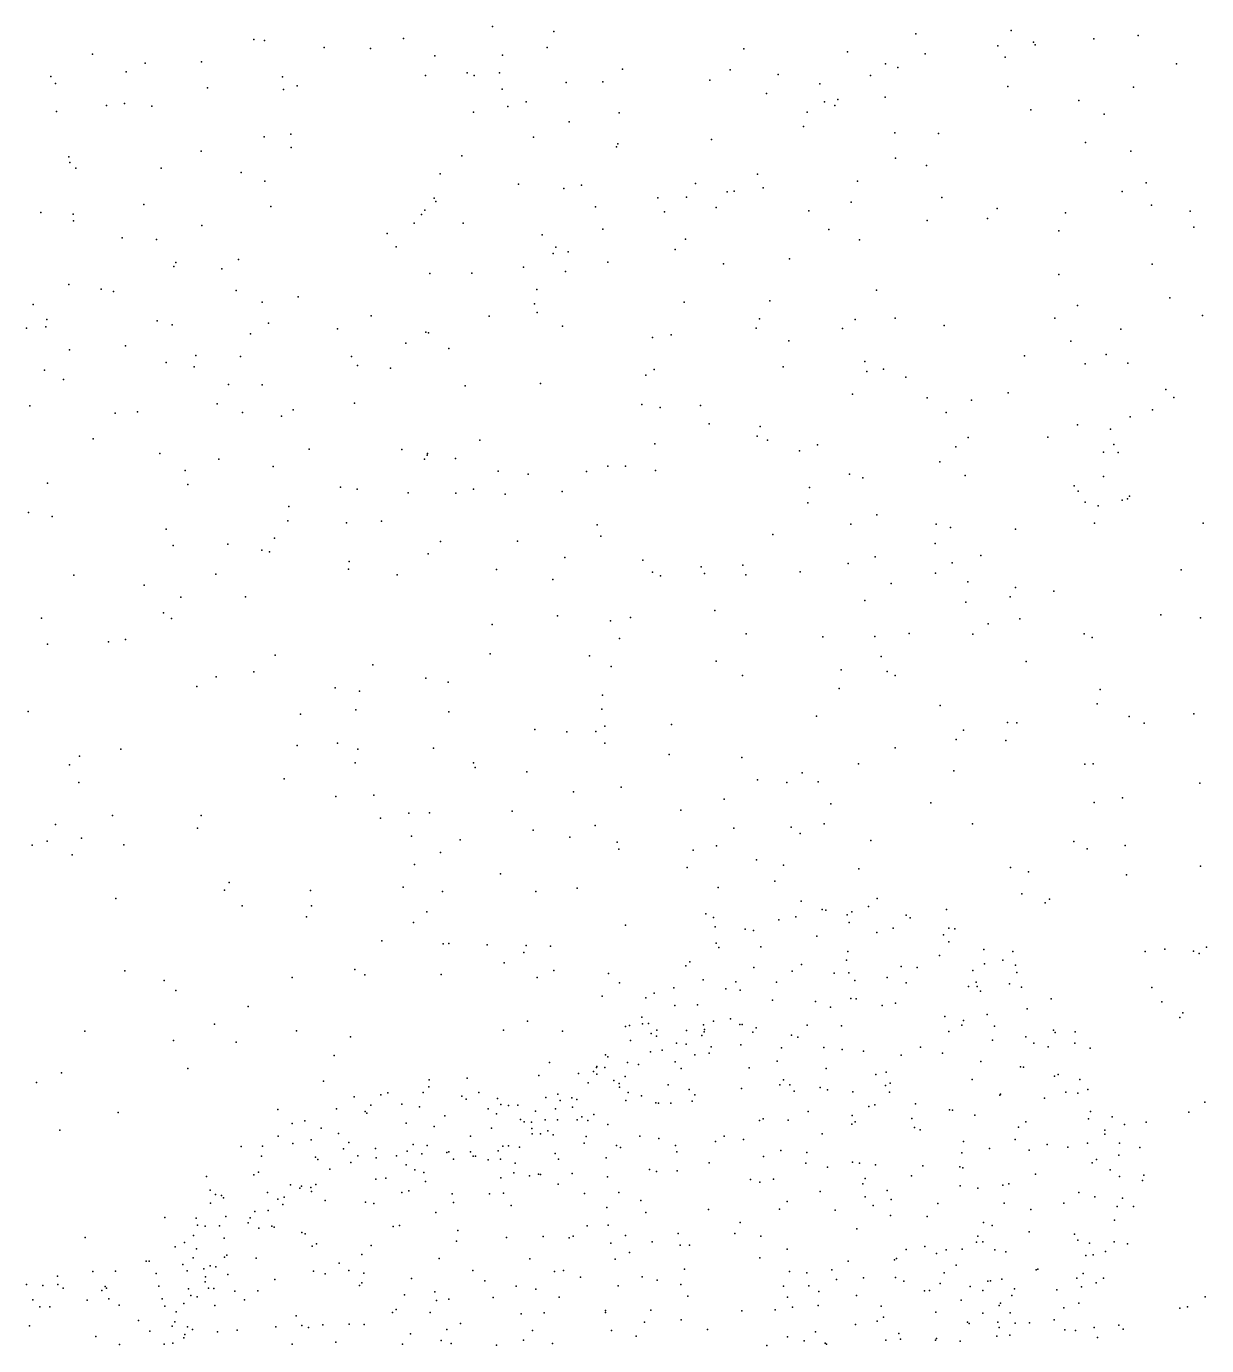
# Model space of a CAD drawing. Header units: metres. Extents: x -23.9 to 23.9, y -28.5 to 28.5.
# Drawn here: x -2.995 to -0.01, y 6.735 to 10.07 of the extents above; entities that cross this region are included whole.
import ezdxf

# ---------------------------------------------------------------- set-up
doc = ezdxf.new("R2010")
doc.units = ezdxf.units.M

msp = doc.modelspace()

# ---------------------------------------------------------------- linework, layer by layer
for p in [(-2.0418, 10.0392, 19.1985), (-1.8161, 10.0701, 6.9907), (-1.6613, 10.0571, 9.0114), (-0.7454, 10.0515, -21.1664), (-0.5048, 10.0595, 14.8595), (-0.2954, 10.039, 14.3623), (-0.1833, 10.0467, 10.8862), (-2.4199, 10.0367, 15.9537), (-2.3932, 10.0345, 22.2716), (-2.242, 10.0168, 23.5906), (-2.1249, 10.0141, -22.2999), (-1.6779, 10.0164, -11.0386), (-1.1805, 10.0133, 10.6449), (-0.9184, 10.0056, 10.2431), (-0.5382, 10.021, 19.5732), (-0.4483, 10.0303, 11.1516), (-0.444, 10.0237, -19.8715), (-2.8282, 9.9996, -22.2449), (-2.6951, 9.9774, 23.2937), (-2.5523, 9.9802, -12.2904), (-1.9621, 9.9957, 11.7374), (-1.7914, 9.9977, -19.8471), (-0.8227, 9.9751, -20.684), (-0.7219, 10.0004, -23.853), (-0.52, 9.992, 13.9528), (-0.0863, 9.9755, 6.3688), (-2.9334, 9.9433, -24.9011), (-2.7428, 9.9548, 11.4694), (-2.3479, 9.9428, 11.0279), (-1.9857, 9.9456, 8.3105), (-1.8804, 9.9524, 20.2398), (-1.8626, 9.9463, -12.1672), (-1.7985, 9.953, 25.0247), (-1.4874, 9.9617, 8.4586), (-1.2154, 9.9603, 19.8494), (-1.0939, 9.9482, 14.9774), (-0.8602, 9.9458, -16.0023), (-0.7912, 9.966, 20.3091), (-2.9219, 9.926, -17.3534), (-2.5374, 9.9145, -24.0853), (-2.3454, 9.9104, -14.4999), (-2.3105, 9.9196, 8.6562), (-1.7916, 9.9114, -21.3529), (-1.6303, 9.9282, 14.8122), (-1.5374, 9.9302, -20.7189), (-1.2666, 9.9339, -11.2853), (-0.9881, 9.9247, 5.8812), (-0.5132, 9.9179, 24.7756), (-0.1948, 9.9166, -14.9223), (-2.7474, 9.8755, 19.8476), (-1.7311, 9.8792, -24.0494), (-1.123, 9.9002, 19.5058), (-0.9768, 9.8796, 24.616), (-0.9428, 9.8854, 13.8767), (-0.823, 9.8914, 8.8151), (-0.333, 9.8828, 11.9597), (-2.9194, 9.8551, 9.8648), (-2.7928, 9.8705, 22.9865), (-2.6778, 9.8683, 11.8548), (-1.8646, 9.8532, 23.5158), (-1.778, 9.8673, 11.3067), (-1.496, 9.8518, 19.5994), (-1.0209, 9.8534, -21.4999), (-0.9506, 9.8699, 25.2049), (-0.455, 9.8591, 25.1214), (-0.2696, 9.8483, 20.1155), (-1.6225, 9.8291, 22.5049), (-1.03, 9.817, 8.4231), (-2.3944, 9.791, 20.3177), (-2.3269, 9.7975, 24.7354), (-1.7125, 9.7899, 9.3326), (-1.4996, 9.7735, 25.1269), (-1.2627, 9.7845, 14.2079), (-0.7991, 9.8014, -19.5761), (-0.6881, 9.7997, 24.4351), (-0.3163, 9.7763, -16.2848), (-2.8877, 9.7403, -19.4291), (-2.5535, 9.7543, 19.1939), (-2.3255, 9.7643, 12.1009), (-1.8941, 9.7428, 7.5126), (-1.5027, 9.766, 22.867), (-0.2021, 9.7548, 19.1327), (-2.8859, 9.7258, 9.2211), (-2.8702, 9.7119, -17.9954), (-2.6543, 9.7113, 22.6091), (-0.7973, 9.7367, -19.065), (-0.7185, 9.7187, 14.5962), (-2.4525, 9.7006, 23.4121), (-2.3926, 9.6787, 16.2514), (-1.9486, 9.697, 6.4196), (-1.3032, 9.6729, 20.2148), (-1.1463, 9.6969, 6.1099), (-0.8933, 9.6789, 15.1512), (-0.1629, 9.6742, 19.4602), (-1.7511, 9.6712, -11.5837), (-1.6359, 9.6601, 23.1892), (-1.5917, 9.6683, 19.2972), (-1.2229, 9.6519, -21.0051), (-1.2054, 9.6532, -25.1819), (-1.132, 9.6622, 8.717), (-0.2241, 9.6526, 11.0782), (-2.6984, 9.6201, 20.1004), (-2.3768, 9.6151, 10.2321), (-1.9878, 9.6053, 9.5389), (-1.9641, 9.6358, 14.8206), (-1.9599, 9.6273, 10.9148), (-1.5555, 9.6136, 25.4764), (-1.3983, 9.6363, 12.2828), (-1.3257, 9.638, -19.7915), (-1.2509, 9.6123, 9.0893), (-0.9093, 9.6259, 19.2167), (-0.6795, 9.6375, -15.0897), (-0.5401, 9.6101, 5.6744), (-0.1496, 9.618, 24.8664), (-2.959, 9.6, -21.3535), (-2.8769, 9.5954, 19.0058), (-2.8763, 9.5787, 24.8506), (-2.0148, 9.5728, 7.018), (-1.9958, 9.5944, 25.6628), (-1.8905, 9.5723, -21.9648), (-1.3811, 9.6015, 22.2277), (-1.0159, 9.6035, 12.6199), (-0.7168, 9.5795, 9.0729), (-0.5643, 9.5842, 20.5122), (-0.3672, 9.5984, 11.5537), (-0.0515, 9.6027, 9.172), (-2.5514, 9.5666, 16.5634), (-2.0826, 9.5462, 20.3991), (-1.6911, 9.5435, 11.8284), (-1.537, 9.5578, 14.2288), (-0.9654, 9.557, -20.1826), (-0.3836, 9.553, 25.3972), (-0.0427, 9.5623, -11.0346), (-2.7528, 9.5357, 10.9976), (-2.6664, 9.5315, -17.5579), (-2.0602, 9.5128, 12.1387), (-1.6565, 9.5116, 24.4774), (-1.3541, 9.5058, -21.5349), (-1.328, 9.5325, -24.2657), (-0.888, 9.5303, -15.6275), (-2.6171, 9.4731, -25.0644), (-2.4587, 9.4808, 24.5834), (-1.6626, 9.4959, 12.52), (-1.6249, 9.5002, 6.1419), (-1.5245, 9.4744, 22.6189), (-1.0649, 9.4824, 24.3003), (-2.6229, 9.4633, 15.6222), (-2.5007, 9.4573, 25.4567), (-1.9752, 9.4451, -24.3033), (-1.8688, 9.4462, -25.2249), (-1.738, 9.4615, 7.6637), (-1.6316, 9.4505, 11.268), (-1.2325, 9.4702, 25.3711), (-0.3837, 9.4427, -23.8145), (-0.1478, 9.4687, 5.6462), (-2.8884, 9.4174, 16.6902), (-2.8059, 9.4057, 19.717), (-1.7044, 9.4051, 20.2213), (-2.775, 9.3998, 9.013), (-2.4652, 9.4026, -11.0592), (-2.3987, 9.3728, 8.3807), (-2.3079, 9.3867, 22.9964), (-1.3316, 9.3733, 19.4912), (-1.1151, 9.3763, 20.4512), (-0.845, 9.403, -21.2356), (-0.1034, 9.3835, 7.3495), (-2.9787, 9.3667, 25.3294), (-2.1234, 9.338, 15.866), (-1.7098, 9.3686, 12.1198), (-1.7035, 9.3468, 19.2323), (-0.337, 9.3641, 6.9854), (-0.0202, 9.3388, 24.3946), (-2.9955, 9.3069, 10.3864), (-2.9461, 9.3104, 5.1585), (-2.9435, 9.3293, -11.2286), (-2.6646, 9.3256, 24.9452), (-2.6266, 9.3156, 10.7514), (-2.3829, 9.3201, -15.3447), (-2.2084, 9.3051, 21.8522), (-1.8248, 9.3375, 7.231), (-1.6391, 9.312, 12.8408), (-1.1493, 9.3069, 21.8392), (-1.1414, 9.3311, 22.4048), (-0.9309, 9.3061, 25.5599), (-0.8991, 9.3293, 15.3445), (-0.7977, 9.3326, 14.4666), (-0.6741, 9.3139, 12.1478), (-0.3943, 9.3325, -15.9847), (-0.2275, 9.305, -20.1894), (-2.4286, 9.2927, 16.3985), (-1.9847, 9.2968, 6.6526), (-1.9787, 9.295, 15.174), (-1.4116, 9.2837, 9.2817), (-1.3645, 9.2902, -24.878), (-1.0669, 9.2748, 8.7387), (-0.3537, 9.2744, 20.396), (-2.8864, 9.2522, -14.6358), (-2.7445, 9.2624, 11.9788), (-2.5669, 9.2381, -23.8601), (-2.0359, 9.2696, 8.1179), (-1.9272, 9.2558, -21.3878), (-0.2639, 9.2406, 9.112), (-2.6419, 9.2207, -19.9539), (-2.5707, 9.2096, -15.7935), (-2.4542, 9.2359, 10.3624), (-2.173, 9.2356, -11.439), (-2.1577, 9.2126, 22.5821), (-2.0746, 9.2061, 19.1486), (-1.0816, 9.2095, 5.8848), (-0.8746, 9.2233, 12.9498), (-0.4712, 9.2375, 5.4827), (-0.3173, 9.2173, -19.2688), (-0.2093, 9.2185, -15.4937), (-2.9493, 9.2008, 24.4925), (-2.9014, 9.1772, 19.4698), (-1.4289, 9.188, 25.4387), (-1.4076, 9.2027, 7.3492), (-0.8699, 9.1978, -24.4889), (-0.8272, 9.2033, 5.3198), (-0.7713, 9.1834, 9.0066), (-2.4841, 9.165, 20.1213), (-2.3992, 9.1638, -11.9687), (-1.8852, 9.1612, 12.4228), (-1.695, 9.167, 7.9586), (-0.9059, 9.1402, -16.8419), (-0.5121, 9.1435, -17.3011), (-0.1135, 9.1518, 18.5746), (-2.9866, 9.1108, 15.4221), (-2.5126, 9.1155, 19.3908), (-2.1652, 9.118, 10.1843), (-1.4384, 9.1141, 22.7832), (-1.3922, 9.1069, 21.5311), (-1.2904, 9.1113, 20.1681), (-0.7172, 9.1309, 15.0158), (-0.6048, 9.1254, 24.2325), (-0.0928, 9.1321, 9.9594), (-2.7709, 9.0926, 4.9074), (-2.7144, 9.0961, -17.359), (-2.4492, 9.094, 24.5726), (-2.3498, 9.085, 22.2281), (-2.321, 9.1011, 25.6089), (-0.6693, 9.0942, 19.2778), (-0.2035, 9.0831, 7.4945), (-0.1466, 9.1006, 5.5471), (-1.2688, 9.0653, 5.0246), (-1.1396, 9.0583, 15.4487), (-0.3368, 9.0627, -24.4549), (-0.2532, 9.052, -12.9589), (-2.8268, 9.0274, 11.5712), (-1.8488, 9.0238, 19.4409), (-1.406, 9.015, 14.2093), (-1.1471, 9.0339, 24.3815), (-1.1211, 9.0241, 25.4123), (-0.9948, 9.0121, 6.7824), (-0.6441, 9.0075, 20.3896), (-0.6132, 9.0311, 4.8925), (-0.4114, 9.0316, -16.8148), (-0.245, 9.0135, 20.0344), (-2.6576, 8.9907, 9.0462), (-2.5084, 8.9759, 16.5783), (-2.2806, 9.0012, 15.3111), (-2.0457, 9.0003, 20.0559), (-1.9885, 8.976, 14.8103), (-1.9815, 8.9859, 11.0627), (-1.9806, 8.9905, 9.5063), (-1.9103, 8.9776, 24.4268), (-1.0397, 8.9968, 11.7386), (-0.2713, 8.9938, 18.8642), (-0.2337, 8.9929, 19.4248), (-2.5935, 8.9476, 11.8661), (-2.3711, 8.9579, 19.8458), (-1.8018, 8.9453, 11.4596), (-1.726, 8.9381, 15.3177), (-1.5788, 8.9449, 11.8225), (-1.5245, 8.9585, 7.0069), (-1.4802, 8.9583, 6.5258), (-1.4041, 8.9474, 5.4819), (-0.9132, 8.9383, -20.5675), (-0.6851, 8.9695, -20.9982), (-2.9417, 8.915, -18.9616), (-2.5868, 8.9118, -17.8308), (-2.2009, 8.9053, 9.1008), (-0.8798, 8.9288, 8.6363), (-0.6208, 8.9351, 12.7472), (-0.3454, 8.9085, 24.4967), (-0.2712, 8.9321, 8.9523), (-2.1586, 8.9004, -12.6728), (-2.0301, 8.891, 7.8585), (-1.9089, 8.8902, 15.9965), (-1.8642, 8.8999, 12.1885), (-1.7842, 8.8876, 22.8223), (-1.64, 8.8944, 9.1277), (-1.0147, 8.904, 19.5167), (-0.3347, 8.8948, 25.2577), (-0.2239, 8.8725, 9.7281), (-0.2099, 8.8757, 7.8671), (-0.2048, 8.8829, 24.9158), (-2.9902, 8.8408, 24.7551), (-2.3312, 8.8565, -17.1623), (-1.0185, 8.8657, -12.0966), (-0.3177, 8.8675, -12.3807), (-0.2841, 8.8584, 6.7755), (-2.9299, 8.8312, 9.2775), (-2.3345, 8.8205, 22.0118), (-2.1856, 8.8152, 11.7753), (-2.0976, 8.8197, 9.8197), (-1.5516, 8.8097, 24.7872), (-0.9097, 8.8113, 14.6128), (-0.8443, 8.835, 24.3749), (-0.6939, 8.8115, 19.5875), (-0.2934, 8.8141, 8.1937), (-0.0185, 8.8144, -19.1952), (-2.6419, 8.7993, -24.4807), (-2.3677, 8.7762, 10.299), (-1.5423, 8.7813, -11.7194), (-1.1074, 8.7855, 13.0596), (-0.6582, 8.8032, 6.7338), (-0.4936, 8.7993, 7.4338), (-2.6245, 8.7575, 4.8831), (-2.4859, 8.7609, -15.4521), (-2.4002, 8.7461, 24.9887), (-2.3807, 8.7418, -12.1896), (-1.948, 8.7676, 15.6648), (-1.7535, 8.7685, -21.6106), (-0.697, 8.7627, 19.9823), (-2.1794, 8.7174, 24.7106), (-1.9791, 8.7365, -20.8774), (-1.6336, 8.7272, 25.2416), (-1.4364, 8.7207, 4.8531), (-1.1831, 8.7078, 22.545), (-0.9165, 8.7123, 6.4681), (-0.8484, 8.7292, 4.5988), (-0.6541, 8.7137, 10.3794), (-0.5812, 8.7324, 12.4777), (-2.8755, 8.6826, 4.6368), (-2.5161, 8.6855, 5.3786), (-2.1807, 8.6983, 8.2577), (-2.0574, 8.6836, 21.6593), (-1.8066, 8.6969, -12.9365), (-1.6635, 8.6722, 12.8385), (-1.4116, 8.6901, -17.2958), (-1.3916, 8.6812, 14.5078), (-1.2888, 8.7035, 8.7672), (-1.28, 8.6869, -16.7012), (-1.1755, 8.6834, 21.7788), (-1.0384, 8.691, 7.5921), (-0.6962, 8.6877, 12.0645), (-0.0747, 8.6959, -13.5625), (-2.6974, 8.6579, -19.5902), (-0.8079, 8.6616, 15.2264), (-0.6138, 8.6659, 9.9861), (-0.4937, 8.6512, 24.857), (-0.3967, 8.6425, -16.5346), (-2.6046, 8.6272, 16.5674), (-2.4414, 8.6277, 9.5035), (-0.8743, 8.6188, 24.7484), (-0.6188, 8.6149, 7.9171), (-0.5072, 8.6278, -19.8473), (-2.957, 8.5737, 11.4092), (-2.6483, 8.5879, -12.8213), (-2.6283, 8.5729, 10.0747), (-1.6523, 8.5798, 12.0569), (-1.4673, 8.5755, -12.5032), (-1.2544, 8.5931, 11.8416), (-0.4823, 8.5724, -15.3344), (-0.1257, 8.5825, -15.6529), (-0.0254, 8.5751, 10.9628), (-1.8173, 8.5577, 8.7691), (-1.5181, 8.5672, 7.4536), (-0.5625, 8.5595, -17.7844), (-2.9419, 8.5081, 16.4041), (-2.788, 8.5143, 15.3279), (-2.7448, 8.5201, 11.7937), (-1.4948, 8.5231, 5.624), (-1.1747, 8.5346, -21.6505), (-0.9807, 8.5272, -12.8786), (-0.849, 8.5276, -21.0587), (-0.7626, 8.5352, 21.7891), (-0.6014, 8.5336, 14.7812), (-0.3197, 8.5345, 5.6187), (-0.2999, 8.5248, -20.2952), (-2.3664, 8.4804, 15.3604), (-1.8225, 8.4837, 22.6092), (-1.5709, 8.4789, 13.1919), (-0.8333, 8.477, 8.1585), (-2.4199, 8.4386, 5.1067), (-2.1192, 8.4558, 22.1121), (-1.516, 8.452, 15.3462), (-1.2503, 8.4657, -11.3075), (-0.9348, 8.4434, 14.4341), (-0.8178, 8.4394, 12.2682), (-0.4667, 8.4642, 10.7793), (-2.5157, 8.4255, -13.954), (-1.9848, 8.4225, 11.5076), (-1.9285, 8.4123, 16.5865), (-1.1841, 8.4288, 13.4771), (-0.7981, 8.4291, -11.4475), (-2.5644, 8.4015, -18.0975), (-2.2141, 8.3982, 12.0853), (-2.1531, 8.3899, 4.8889), (-1.5381, 8.3792, 21.6105), (-0.9395, 8.396, 21.364), (-0.2798, 8.3936, -14.9531), (-2.9911, 8.3378, 15.6467), (-2.1621, 8.3422, 8.3265), (-1.927, 8.3375, 11.8372), (-1.54, 8.344, 5.0307), (-0.684, 8.3537, 13.03), (-0.2867, 8.3574, 5.0174), (-2.3017, 8.3317, 10.6652), (-1.3635, 8.3054, 22.3411), (-0.9967, 8.3261, 8.5378), (-0.5137, 8.3103, 4.6374), (-0.4902, 8.3097, 15.2868), (-0.2059, 8.3257, -17.4766), (-0.1678, 8.3085, -19.5444), (-0.0425, 8.3323, 9.6156), (-1.7096, 8.2928, 22.2105), (-1.6286, 8.2864, -17.8993), (-1.555, 8.2875, 16.5132), (-1.5324, 8.3011, 13.4938), (-0.6248, 8.2909, 9.5361), (-2.7569, 8.2428, 12.1615), (-2.3105, 8.2521, 15.6561), (-2.2085, 8.2582, 4.5282), (-2.1573, 8.243, 5.357), (-1.9661, 8.2456, 8.5966), (-1.5321, 8.2579, 5.409), (-0.7982, 8.2463, -13.3305), (-0.644, 8.2671, 4.2839), (-0.5177, 8.2649, 21.6245), (-2.8607, 8.2248, -14.2142), (-2.1638, 8.2082, -17.0893), (-1.8649, 8.208, 7.6365), (-1.3695, 8.2296, -16.9681), (-1.1858, 8.2215, 12.3864), (-0.8905, 8.2058, 13.5499), (-0.3185, 8.205, 5.4072), (-0.2973, 8.2055, 4.3195), (-2.8864, 8.203, 4.6578), (-1.86, 8.1969, -20.9948), (-1.73, 8.1858, 15.1497), (-1.0333, 8.1831, 22.4797), (-0.6497, 8.1882, 22.3222), (-2.8627, 8.1584, 10.2759), (-2.3436, 8.1676, -11.9072), (-1.4914, 8.1471, -22.0252), (-1.1464, 8.1658, 15.6703), (-1.0721, 8.1589, 7.7745), (-0.9925, 8.1602, 9.5075), (-0.0275, 8.1567, 10.856), (-2.213, 8.123, 16.8997), (-2.1165, 8.1266, -18.8377), (-1.6114, 8.1353, -11.3956), (-1.2302, 8.1162, 21.205), (-0.9603, 8.1043, 14.3145), (-0.7075, 8.1076, 9.1977), (-0.2946, 8.108, 9.3061), (-0.2226, 8.1197, 4.7415), (-2.7779, 8.0751, -12.3414), (-2.5532, 8.075, 16.1303), (-2.028, 8.0808, 7.9833), (-1.9757, 8.0816, -13.8219), (-1.7664, 8.0861, 11.6738), (-1.3403, 8.0887, -18.406), (-2.9217, 8.0528, 5.4353), (-2.5628, 8.0431, 5.5665), (-2.0995, 8.0687, 11.0611), (-1.7133, 8.0383, -19.2115), (-1.5564, 8.0498, 12.4298), (-1.206, 8.0434, 13.6959), (-1.0611, 8.0457, -17.5224), (-0.9771, 8.0543, -15.3837), (-0.6021, 8.0542, 13.3004), (-2.9426, 8.0106, -15.3918), (-2.8561, 8.0182, -10.9728), (-2.0211, 8.0231, 12.182), (-1.8986, 8.0134, 12.9781), (-1.6211, 8.0205, -17.4909), (-1.5015, 8.0079, 16.7965), (-1.0382, 8.0299, 5.7181), (-0.8599, 8.0123, 12.4379), (-0.346, 8.0099, -11.4446), (-2.9805, 8.0006, -17.9537), (-2.8798, 7.9758, -16.8861), (-2.7489, 8.0014, 10.6953), (-1.9478, 7.9816, 4.5132), (-1.4967, 7.9897, 8.5779), (-1.3086, 7.9877, -20.7072), (-1.2496, 7.9989, 4.9577), (-0.3124, 7.991, 15.2481), (-0.2165, 7.9993, -16.4563), (-2.0134, 7.9511, 15.7021), (-1.3244, 7.944, 16.4904), (-1.1486, 7.9633, 4.2552), (-1.0806, 7.9496, -11.329), (-0.8897, 7.9404, 3.9536), (-0.5065, 7.9436, -16.861), (-0.0259, 7.9472, 9.5095), (-2.4822, 7.9057, 10.956), (-1.796, 7.9277, 17.0109), (-1.1026, 7.9094, 10.0447), (-0.4606, 7.9332, -13.3742), (-0.213, 7.9256, 10.5378), (-2.4942, 7.8865, 4.272), (-2.2766, 7.8855, -19.411), (-2.0421, 7.8941, -13.2511), (-1.9427, 7.883, -15.0081), (-1.7065, 7.8832, 21.5952), (-1.6022, 7.8914, 9.4108), (-1.2453, 7.8931, 8.1734), (-0.4774, 7.8771, 10.29), (-2.7696, 7.8653, 12.2465), (-2.4493, 7.8469, -15.2345), (-2.2745, 7.8469, 5.6136), (-1.036, 7.8587, 5.3924), (-0.9827, 7.838, 27.5864), (-0.8651, 7.8448, 27.6332), (-0.8434, 7.8654, 22.4934), (-0.6684, 7.8373, 21.292), (-0.4188, 7.8544, 5.1063), (-0.4073, 7.8636, -14.7727), (-2.2873, 7.8193, -18.2722), (-2.0166, 7.805, -21.5962), (-1.9827, 7.8316, 9.3858), (-1.277, 7.8264, 9.2646), (-1.2575, 7.8174, 4.5903), (-1.0919, 7.8116, 27.5175), (-1.0494, 7.8193, 27.7705), (-0.9731, 7.8358, 27.7025), (-0.9194, 7.8245, 27.8059), (-0.9144, 7.8044, 9.077), (-0.9073, 7.8315, 27.4733), (-0.7697, 7.8233, 27.5309), (-0.7599, 7.8166, 27.7744), (-1.4798, 7.798, 15.4741), (-1.2532, 7.7937, 8.8156), (-1.1776, 7.7876, 27.6876), (-1.1559, 7.7849, 27.7744), (-0.8447, 7.7791, 27.3453), (-0.8031, 7.7908, 27.8671), (-0.6759, 7.7732, 27.8171), (-0.6621, 7.79, -12.9267), (-0.647, 7.7889, 27.6708), (-2.0967, 7.758, 8.7449), (-1.9415, 7.751, 5.4308), (-1.9268, 7.7513, -12.0942), (-1.8301, 7.7486, 11.3528), (-1.7313, 7.7465, 21.907), (-1.6698, 7.7446, 15.0723), (-1.2506, 7.7529, 27.5747), (-1.2443, 7.7412, 27.7864), (-1.1378, 7.7433, 27.9068), (-0.9958, 7.7699, 27.3245), (-0.6618, 7.7561, 27.4108), (-0.0101, 7.7427, -19.8922), (-1.7374, 7.7292, 7.6975), (-1.3172, 7.7055, 27.6911), (-0.9213, 7.7099, 28.0381), (-0.9173, 7.7317, 27.2514), (-0.6859, 7.7211, 27.948), (-0.5736, 7.7366, 27.4764), (-0.5259, 7.7096, 27.7405), (-0.5001, 7.731, 13.0714), (-0.1656, 7.7313, 25.2236), (-0.1159, 7.7371, 4.0228), (-0.043, 7.7324, -12.8516), (-0.029, 7.7264, 4.8416), (-2.7468, 7.6822, 11.0766), (-2.1647, 7.6856, 12.2342), (-2.1394, 7.6726, 8.419), (-1.9463, 7.6734, -22.2507), (-1.7871, 7.7025, 11.7227), (-1.6609, 7.683, 13.4903), (-1.5227, 7.6757, 7.978), (-1.3273, 7.6953, 22.4413), (-1.1554, 7.6907, 27.9829), (-1.0587, 7.6818, 28.0497), (-1.0347, 7.6987, 27.2286), (-0.952, 7.6763, 27.1792), (-0.9148, 7.6771, 5.1075), (-0.7824, 7.6937, 28.0357), (-0.742, 7.691, 27.2354), (-0.6015, 7.6834, 15.6592), (-0.572, 7.7006, 27.8679), (-0.4936, 7.6968, 27.5848), (-0.49, 7.6785, 27.4776), (-2.6468, 7.6577, 16.2223), (-2.3236, 7.6655, 7.6814), (-1.7032, 7.666, 9.6443), (-1.4952, 7.6524, -22.1164), (-1.3582, 7.6392, 27.8376), (-1.2832, 7.6599, 27.3446), (-1.2009, 7.6547, 27.2537), (-1.0981, 7.6539, 27.1907), (-0.9003, 7.6584, 28.1035), (-0.8185, 7.6653, 27.1754), (-0.7704, 7.652, 14.5276), (-0.6125, 7.643, 28.0134), (-0.5928, 7.6539, 13.429), (-0.5908, 7.6432, 8.9762), (-0.5089, 7.6499, 27.3787), (-0.4783, 7.6412, 3.8128), (-0.1486, 7.6405, 9.1517), (-2.6171, 7.6327, -19.1487), (-1.5389, 7.6189, -11.8405), (-1.4283, 7.6145, 27.6621), (-1.4079, 7.6257, 27.5342), (-1.2263, 7.637, 4.1777), (-1.19, 7.6337, 28.0401), (-1.108, 7.6088, 28.113), (-0.9997, 7.6048, -20.8966), (-0.9098, 7.6122, 12.4732), (-0.8967, 7.612, 27.1098), (-0.5825, 7.6309, 27.2579), (-0.4031, 7.6121, 27.5489), (-0.1234, 7.6039, 13.2194), (-2.4347, 7.5923, 16.8572), (-1.3552, 7.5946, 27.3256), (-1.2982, 7.597, 27.9885), (-0.9616, 7.5908, 28.1691), (-0.8304, 7.5952, 28.1515), (-0.7968, 7.6004, 27.1162), (-0.565, 7.5724, 28.0495), (-0.4643, 7.5862, 27.3242), (-0.07, 7.5762, 24.9196), (-2.5193, 7.5478, -16.6211), (-1.7275, 7.5549, 15.7592), (-1.4801, 7.542, 27.5991), (-1.4696, 7.544, 27.7226), (-1.4385, 7.5654, 14.7086), (-1.4374, 7.5483, 27.4272), (-1.4222, 7.5491, 27.8659), (-1.2829, 7.5464, 28.1397), (-1.2571, 7.5553, 27.1878), (-1.2145, 7.5609, 21.2728), (-1.1907, 7.5465, 27.1371), (-1.1849, 7.5467, 28.1781), (-1.1494, 7.5385, 28.3914), (-1.0204, 7.5454, -21.8515), (-0.9334, 7.5431, 27.0621), (-0.6719, 7.5672, 28.1227), (-0.6295, 7.5455, -15.9327), (-0.625, 7.5572, 27.1495), (-0.5463, 7.5426, 27.1986), (-0.0782, 7.5645, -14.9074), (-2.8478, 7.5298, 5.4445), (-2.6236, 7.5067, -12.0256), (-2.3126, 7.5311, -17.7971), (-2.1758, 7.5157, 11.1516), (-1.7887, 7.5323, 4.9113), (-1.6393, 7.5303, -19.9121), (-1.4675, 7.5062, 8.2939), (-1.4148, 7.5243, 27.3351), (-1.4015, 7.5175, 28.3847), (-1.4012, 7.5329, -17.4121), (-1.3257, 7.5321, 27.2333), (-1.287, 7.5193, 16.8082), (-1.2809, 7.5286, 28.2984), (-1.2806, 7.534, 28.4372), (-1.1581, 7.5274, 28.275), (-1.0599, 7.52, 28.4535), (-1.0442, 7.5147, 28.2989), (-0.6625, 7.5288, -15.0105), (-0.5519, 7.5072, 5.1684), (-0.4678, 7.5157, 27.2501), (-0.3976, 7.5323, 27.8783), (-0.3928, 7.5266, 27.3825), (-0.3424, 7.5285, 27.6957), (-2.4649, 7.5023, 12.1941), (-1.5308, 7.4706, 28.3882), (-1.4165, 7.4778, 28.5916), (-1.3871, 7.4822, 28.1728), (-1.3513, 7.5, 28.0519), (-1.327, 7.4972, 28.5982), (-1.2686, 7.4744, 28.6819), (-1.2631, 7.4903, 12.4777), (-1.1881, 7.4958, 28.6284), (-1.0851, 7.4875, 28.6175), (-0.9783, 7.4888, 28.4749), (-0.9321, 7.4836, 28.3389), (-0.8777, 7.4794, 28.2508), (-0.7339, 7.4894, 21.4171), (-0.678, 7.4747, 27.0675), (-0.4471, 7.4999, 28.0004), (-0.4106, 7.4903, -12.3715), (-0.3436, 7.4998, 27.4558), (-0.3048, 7.4871, 14.6477), (-2.217, 7.4687, -12.6635), (-1.6722, 7.451, -13.8829), (-1.5534, 7.4385, 28.522), (-1.5524, 7.4403, 28.267), (-1.5324, 7.4383, 21.6643), (-1.5246, 7.4649, 27.7203), (-1.4748, 7.451, 28.1757), (-1.4469, 7.4457, 27.9633), (-1.3547, 7.4529, 17.2873), (-1.3048, 7.4699, 27.1563), (-1.1672, 7.4374, 27.0553), (-1.0965, 7.4541, 28.7058), (-0.7827, 7.4693, 28.2325), (-0.5814, 7.4536, 28.1566), (-0.4809, 7.4402, 27.1704), (-0.4735, 7.439, 28.0829), (-2.9069, 7.425, -15.136), (-2.5874, 7.4353, -18.6237), (-2.2439, 7.4039, 5.4994), (-1.9765, 7.4072, 11.5661), (-1.8808, 7.4112, -20.3568), (-1.6994, 7.4183, 13.0173), (-1.5989, 7.4232, 28.4086), (-1.5612, 7.4277, 27.5647), (-1.5525, 7.421, 27.4398), (-1.5098, 7.4055, 28.6818), (-1.4812, 7.4151, 27.3378), (-1.3389, 7.436, 28.732), (-1.0803, 7.4067, 15.1918), (-0.9727, 7.4358, 28.6546), (-0.8472, 7.4203, 17.062), (-0.8207, 7.4263, 28.3671), (-0.6031, 7.4075, 27.0678), (-0.395, 7.4164, 27.9956), (-0.3856, 7.4206, 27.2787), (-0.331, 7.4079, 27.3661), (-2.9701, 7.4002, 4.7192), (-2.0811, 7.3744, 27.3974), (-1.9916, 7.3747, 27.1707), (-1.9774, 7.3892, 27.3664), (-1.8512, 7.375, 27.2842), (-1.6509, 7.3708, 28.5181), (-1.5747, 7.3995, 28.5945), (-1.4957, 7.398, 27.903), (-1.4955, 7.3885, 28.0568), (-1.4734, 7.3748, -15.4824), (-1.3722, 7.3943, 27.1704), (-1.3188, 7.3824, -20.2656), (-1.1862, 7.3849, 28.8239), (-1.0893, 7.3943, 27.0077), (-1.0642, 7.3946, 22.3044), (-1.0532, 7.378, 28.8011), (-0.9877, 7.3873, 3.9653), (-0.9688, 7.3814, 28.747), (-0.9046, 7.3765, 26.9761), (-0.8224, 7.3924, 28.5458), (-0.8123, 7.3758, 26.9865), (-0.8108, 7.3983, 28.4554), (-0.5318, 7.3709, 28.1564), (-0.3663, 7.3762, 21.5018), (-0.3362, 7.3737, -22.7801), (-0.3109, 7.3824, 27.8694), (-2.1663, 7.364, 27.33), (-2.1239, 7.3429, -21.6277), (-2.0991, 7.3693, 27.227), (-2.0459, 7.3453, 27.1045), (-2.0009, 7.3389, 27.5786), (-1.8944, 7.3657, 27.4817), (-1.8829, 7.3584, 27.1515), (-1.804, 7.3601, 27.4022), (-1.795, 7.3445, -22.7474), (-1.7763, 7.3424, 27.1803), (-1.7525, 7.3433, 7.37), (-1.6813, 7.3627, 28.4155), (-1.6451, 7.3549, 28.1992), (-1.6159, 7.3614, 27.4831), (-1.614, 7.3381, 27.5824), (-1.603, 7.3573, 27.3689), (-1.4789, 7.3549, 27.9763), (-1.4398, 7.3662, 27.2447), (-1.403, 7.3491, 22.0389), (-1.3964, 7.3483, 28.8346), (-1.3654, 7.3484, 7.7471), (-1.3111, 7.353, 28.8538), (-1.3046, 7.3691, 27.1088), (-0.8646, 7.3393, 10.2444), (-0.849, 7.3434, 13.6205), (-0.7466, 7.3466, 28.4722), (-0.5331, 7.3685, -22.2977), (-0.4205, 7.3603, 28.0642), (-0.0143, 7.3508, -20.3189), (-2.7634, 7.3248, 11.7948), (-2.3597, 7.3323, 9.1273), (-2.2108, 7.3335, 27.4578), (-2.1386, 7.3266, -17.068), (-2.1345, 7.3224, 27.0722), (-1.937, 7.3163, 27.6334), (-1.8275, 7.3336, 27.5503), (-1.806, 7.3208, 27.0853), (-1.7453, 7.3063, 27.5449), (-1.7074, 7.3281, 28.3086), (-1.6829, 7.3056, 27.4843), (-1.6573, 7.3333, 28.611), (-1.6522, 7.3056, 27.2031), (-1.602, 7.3059, 27.667), (-1.5905, 7.3136, 16.0172), (-1.5756, 7.3045, -21.1491), (-1.5601, 7.3196, 27.8104), (-1.1413, 7.3045, 28.904), (-1.1321, 7.3086, 26.9924), (-1.0688, 7.3051, -17.888), (-1.0183, 7.3273, -21.4386), (-0.9071, 7.3168, 28.7958), (-0.7559, 7.3093, 28.6236), (-0.6603, 7.3315, 28.2794), (-0.6526, 7.33, 27.0151), (-0.5966, 7.3176, 25.0722), (-0.309, 7.308, 27.9371), (-0.3042, 7.327, 27.3509), (-0.2488, 7.3134, 27.7349), (-0.0548, 7.325, 9.3673), (-2.9105, 7.2795, 5.0864), (-2.3228, 7.2964, 27.347), (-2.2913, 7.3034, 27.2), (-2.2501, 7.2847, 15.9509), (-2.2061, 7.2715, 27.6337), (-2.0348, 7.2976, 27.6601), (-1.9642, 7.289, 26.9693), (-1.819, 7.2845, -17.4468), (-1.7366, 7.3012, 28.4456), (-1.7175, 7.2997, 28.2212), (-1.7173, 7.2842, 17.1654), (-1.716, 7.2703, 28.6085), (-1.6951, 7.2707, 27.0685), (-1.6769, 7.2784, 28.0971), (-1.5248, 7.2939, 27.3106), (-0.9825, 7.2704, 28.8809), (-0.9074, 7.295, 26.9501), (-0.8989, 7.3012, 16.5575), (-0.7489, 7.2869, 14.9526), (-0.7345, 7.281, 26.9746), (-0.4862, 7.2873, 27.1056), (-0.4674, 7.3008, 9.0624), (-0.2677, 7.2801, 27.4242), (-0.2179, 7.2942, 25.6647), (-0.1632, 7.2996, 13.72), (-2.4521, 7.2388, 11.4948), (-2.3982, 7.239, 27.3802), (-2.359, 7.2649, 27.2597), (-2.3218, 7.2458, 27.5564), (-2.2755, 7.2554, 27.0437), (-2.1796, 7.2488, 4.4138), (-2.0171, 7.2437, 26.9091), (-1.982, 7.2414, 28.0859), (-1.8722, 7.2648, 27.6966), (-1.7907, 7.2397, 28.3675), (-1.7763, 7.2398, 28.072), (-1.6628, 7.268, 27.5965), (-1.5846, 7.2471, 28.8131), (-1.5799, 7.264, 27.8864), (-1.5032, 7.2414, 27.2069), (-1.4442, 7.2645, 27.1459), (-1.3953, 7.2585, 28.9147), (-1.3536, 7.2408, 27.1079), (-1.2525, 7.2513, 28.9473), (-1.2306, 7.2648, 8.3376), (-1.1817, 7.256, 21.6766), (-0.6247, 7.2509, 27.0101), (-0.4941, 7.2561, -15.5031), (-0.4134, 7.2431, 27.1631), (-0.3118, 7.2472, 27.3053), (-0.2679, 7.2695, 27.8391), (-0.2304, 7.2468, 27.6061), (-2.4011, 7.2141, 27.152), (-2.2638, 7.2115, 16.6698), (-2.258, 7.2056, 27.6952), (-2.1933, 7.2327, 26.9537), (-2.1574, 7.2152, 28.0889), (-2.1122, 7.233, 26.9138), (-2.1106, 7.2101, 28.2341), (-2.0595, 7.2149, 27.9243), (-2.0323, 7.2266, 28.0057), (-1.9953, 7.2203, 27.8559), (-1.9319, 7.2232, 28.2204), (-1.9266, 7.2249, 26.8853), (-1.9148, 7.2066, 28.3046), (-1.8718, 7.225, 28.0436), (-1.8652, 7.2143, 27.7673), (-1.8595, 7.214, -15.9145), (-1.8277, 7.205, 27.8925), (-1.8019, 7.2274, 26.9243), (-1.7965, 7.2065, 28.4885), (-1.7484, 7.2364, 27.6818), (-1.6576, 7.2207, 27.6791), (-1.6493, 7.2063, 26.996), (-1.529, 7.2094, 28.8905), (-1.4928, 7.2359, -19.4296), (-1.3503, 7.2252, -16.0104), (-1.1307, 7.2136, 4.2901), (-1.0874, 7.2281, 28.9495), (-1.0214, 7.2234, 26.9536), (-0.6295, 7.2222, 28.3786), (-0.5589, 7.2333, 15.846), (-0.4594, 7.2291, 28.1433), (-0.361, 7.2367, 28.0268), (-0.2889, 7.2059, 27.9195), (-0.2321, 7.2169, 27.6967), (-0.1788, 7.236, 15.984), (-2.4084, 7.1733, 27.0716), (-2.2282, 7.1809, 28.1704), (-2.1749, 7.198, 27.9871), (-2.0348, 7.1919, 28.3137), (-2.0126, 7.1797, -11.68), (-1.99, 7.1726, 28.3833), (-1.7624, 7.1717, 27.818), (-1.7587, 7.1962, 28.6334), (-1.4194, 7.1801, 27.1003), (-1.4016, 7.1756, 28.9701), (-1.3495, 7.1769, -18.9202), (-1.2685, 7.1973, -22.4984), (-1.0238, 7.1962, 8.7158), (-0.9691, 7.186, 17.5191), (-0.9055, 7.1992, 12.6812), (-0.8884, 7.1967, 25.5439), (-0.8479, 7.1924, 26.9452), (-0.7282, 7.1892, 28.736), (-0.6345, 7.1874, 28.5449), (-0.6267, 7.1844, 16.8548), (-0.2995, 7.1974, -11.9803), (-0.2541, 7.1793, 27.8297), (-2.5397, 7.1626, -15.4676), (-2.4202, 7.1668, 27.5746), (-2.3274, 7.1417, 28.0696), (-2.2998, 7.138, 27.9176), (-2.2636, 7.1426, 26.8766), (-2.1114, 7.1563, 28.388), (-2.0862, 7.1586, 26.8219), (-1.9862, 7.1503, 26.8003), (-1.7954, 7.1596, 26.8436), (-1.7232, 7.1644, 28.7393), (-1.7003, 7.1686, 27.9421), (-1.6948, 7.168, 27.744), (-1.6504, 7.1435, 26.9132), (-1.6151, 7.17, 28.8564), (-1.5257, 7.1618, -20.6206), (-1.1637, 7.1552, 9.7392), (-1.1405, 7.1479, 26.9778), (-1.1055, 7.1563, -19.7759), (-0.8795, 7.1442, 28.9152), (-0.8742, 7.1576, 9.216), (-0.7567, 7.1643, 26.9534), (-0.6335, 7.139, 28.6139), (-0.5258, 7.1404, 27.0607), (-0.5103, 7.1437, 28.1881), (-0.4431, 7.1683, 27.1224), (-0.2304, 7.1628, 27.5224), (-0.1722, 7.1526, 9.9458), (-0.1686, 7.1656, 3.9213), (-2.5303, 7.1281, -19.195), (-2.5172, 7.1167, 27.4011), (-2.5016, 7.115, 27.4911), (-2.4969, 7.1089, 27.1372), (-2.3857, 7.1222, 27.6802), (-2.3594, 7.1049, 27.9703), (-2.3434, 7.1107, 8.5727), (-2.304, 7.1332, 28.251), (-2.276, 7.1344, 27.8194), (-2.2739, 7.1247, -16.4782), (-2.0459, 7.1219, 9.6043), (-2.0283, 7.1261, 28.4502), (-1.9184, 7.1192, 28.5134), (-1.824, 7.1187, 28.5807), (-1.7885, 7.1207, 28.6656), (-1.5834, 7.1193, -13.2281), (-1.4966, 7.1221, 27.0734), (-0.9878, 7.1243, 26.9454), (-0.8739, 7.1115, 26.943), (-0.8183, 7.1275, 4.9355), (-0.8077, 7.1047, 28.8802), (-0.5891, 7.1332, 28.4274), (-0.3335, 7.1219, 24.8185), (-0.2925, 7.1112, 27.327), (-0.2228, 7.1077, 27.6305), (-2.53, 7.0953, 27.2341), (-2.4172, 7.0739, 28.034), (-2.3841, 7.0765, -22.5411), (-2.3469, 7.0922, 27.8518), (-2.2398, 7.1019, 28.4), (-2.1379, 7.0976, 26.7875), (-2.1165, 7.0945, 28.477), (-1.96, 7.0719, 26.7474), (-1.9149, 7.0972, 16.5382), (-1.7689, 7.0889, 26.8023), (-1.5274, 7.084, 26.9767), (-1.4409, 7.102, 28.9902), (-1.429, 7.0712, 27.098), (-1.2704, 7.079, 27.0483), (-1.0903, 7.0802, 29.0274), (-1.0707, 7.0995, 26.9589), (-0.9494, 7.0776, 28.9817), (-0.8532, 7.0893, 4.1194), (-0.6902, 7.0944, 28.7547), (-0.5225, 7.095, 14.7626), (-0.4551, 7.079, 27.1195), (-0.3715, 7.0955, 28.0465), (-0.2367, 7.0866, 27.7324), (-0.1951, 7.0872, 12.5373), (-2.6451, 7.0592, 8.1493), (-2.5663, 7.0577, 27.3035), (-2.5625, 7.0397, 27.4597), (-2.5435, 7.0369, 27.1282), (-2.5066, 7.0377, 27.6096), (-2.491, 7.0612, 27.044), (-2.4345, 7.0452, 27.9293), (-2.4295, 7.0584, 28.1848), (-2.3744, 7.0372, -12.1205), (-2.0514, 7.0389, 11.445), (-1.577, 7.0379, 16.4194), (-1.5236, 7.0399, 28.9814), (-1.1897, 7.0461, 27.0072), (-0.8101, 7.0638, -22.7494), (-0.717, 7.0615, 26.9769), (-0.5749, 7.0466, 28.5508), (-0.5525, 7.039, 28.3968), (-0.2428, 7.0521, 27.5086), (-2.8469, 7.0085, 8.5012), (-2.5726, 7.0134, -17.6458), (-2.4954, 7.0068, 28.1007), (-2.4074, 7.0319, 27.842), (-2.3686, 7.0343, 28.3769), (-2.2985, 7.0208, 28.4709), (-2.2906, 7.0176, -18.5199), (-2.0678, 7.0361, 26.7325), (-1.9039, 7.0262, 28.6254), (-1.7813, 7.0088, 26.7412), (-1.6887, 7.0108, 26.7804), (-1.6227, 7.0072, 4.4256), (-1.6123, 7.0115, 28.9309), (-1.4799, 7.0132, -13.8517), (-1.3469, 7.0182, 27.0986), (-1.2039, 7.0185, 29.0624), (-1.1379, 7.0115, -22.0952), (-0.8949, 7.0304, 26.9497), (-0.5892, 7.0117, 27.0351), (-0.459, 7.0228, 28.1345), (-0.3446, 7.0165, 9.4449), (-2.619, 6.9848, 27.3516), (-2.5958, 6.9955, 27.2142), (-2.565, 6.9798, 27.0663), (-2.2723, 6.9868, 8.9184), (-2.262, 6.9921, 26.7674), (-2.1231, 6.9884, 28.5978), (-1.9078, 6.9988, 4.962), (-1.5171, 6.9944, 17.5835), (-1.4698, 6.9707, 26.9529), (-1.4129, 6.9971, 27.0483), (-1.3416, 6.9891, 7.7452), (-1.3178, 6.9887, 29.0597), (-1.0713, 6.9792, 29.0555), (-0.77, 6.9783, 26.9757), (-0.7231, 6.9859, 28.8555), (-0.6686, 6.9775, 21.5944), (-0.6282, 6.9791, 28.7248), (-0.592, 6.9967, 28.6447), (-0.5758, 6.9973, 9.9837), (-0.5461, 6.9774, 28.2717), (-0.5178, 6.9719, -11.4035), (-0.3363, 7.0015, 21.4745), (-0.3064, 6.9939, 27.3339), (-0.2655, 6.9733, 27.4686), (-0.244, 6.9973, 27.6959), (-0.2106, 6.9921, -21.9494), (-2.6921, 6.9482, 27.1408), (-2.6845, 6.9485, 27.0484), (-2.5995, 6.9399, 11.774), (-2.5739, 6.957, 4.1588), (-2.5302, 6.9368, 27.9671), (-2.4942, 6.9583, 26.942), (-2.4881, 6.9636, 28.2832), (-2.4146, 6.9558, 26.8512), (-2.2043, 6.9435, 26.724), (-2.1473, 6.9652, 7.3497), (-1.9511, 6.9551, 26.6862), (-1.7216, 6.9548, 28.8511), (-1.5063, 6.9539, 29.0094), (-1.1399, 6.9568, 13.1011), (-0.917, 6.9487, 26.97), (-0.7998, 6.9523, 4.5445), (-0.7944, 6.9554, 28.9213), (-0.6935, 6.9677, -11.8375), (-0.644, 6.9382, 25.9637), (-0.3157, 6.9633, 27.9173), (-0.2972, 6.965, 4.7925), (-2.9164, 6.9104, 27.0081), (-2.827, 6.9221, 26.9729), (-2.7699, 6.9237, 27.1118), (-2.6675, 6.9172, 26.891), (-2.5887, 6.9238, 27.5492), (-2.5462, 6.9288, 28.1345), (-2.5428, 6.9094, 27.6758), (-2.5162, 6.934, 11.1408), (-2.4863, 6.9151, 28.3671), (-2.269, 6.9232, 28.584), (-2.2397, 6.9162, 12.0077), (-2.18, 6.9246, 11.0701), (-2.1416, 6.9183, 28.6414), (-2.0212, 6.905, 28.6708), (-1.8664, 6.9246, 28.7024), (-1.66, 6.9223, -17.9939), (-1.6369, 6.9247, 26.775), (-1.5935, 6.9081, 28.9616), (-1.4376, 6.9092, 29.0391), (-1.3311, 6.9287, 27.0858), (-1.0656, 6.9227, 26.9966), (-1.0216, 6.9194, 23.2658), (-0.9585, 6.9266, 29.0231), (-0.8778, 6.9062, 28.9866), (-0.7968, 6.9072, 19.0997), (-0.6736, 6.9191, 27.0303), (-0.4416, 6.9266, 28.0792), (-0.4368, 6.9282, 27.1858), (-0.3384, 6.9055, 15.8242), (-0.3222, 6.9171, -22.5797), (-0.2713, 6.9053, 27.606), (-2.9955, 6.8893, -20.8986), (-2.954, 6.8872, 27.12), (-2.9158, 6.8898, 26.8553), (-2.9027, 6.8805, 27.2252), (-2.805, 6.8747, -16.2993), (-2.7965, 6.8845, 27.2565), (-2.7924, 6.8802, 26.7712), (-2.6606, 6.885, 27.4455), (-2.585, 6.8789, 28.0658), (-2.5432, 6.8962, 26.8126), (-2.535, 6.8806, 27.8616), (-2.5212, 6.8794, 27.756), (-2.4683, 6.8731, -10.744), (-2.4104, 6.8738, 26.8031), (-2.3667, 6.902, 28.5282), (-2.1525, 6.8869, 26.6843), (-2.1469, 6.8942, -19.311), (-1.9626, 6.8709, -21.4837), (-1.8356, 6.8986, 26.6798), (-1.7566, 6.8851, 28.8173), (-1.7065, 6.8777, 26.7163), (-1.4986, 6.8865, 26.8646), (-1.4003, 6.9002, 27.0095), (-1.3399, 6.8896, 29.0685), (-1.0802, 6.8856, 29.0672), (-1.0165, 6.8862, -11.5007), (-0.991, 6.8722, 27.0056), (-0.946, 6.902, 22.1316), (-0.7764, 6.8978, 27.0037), (-0.7234, 6.874, 9.3796), (-0.7114, 6.8747, 28.8601), (-0.6845, 6.8921, 23.2039), (-0.6086, 6.8844, 17.4634), (-0.5761, 6.8748, 27.0981), (-0.5635, 6.8979, 28.5974), (-0.5571, 6.8987, 22.735), (-0.5281, 6.9028, 28.3883), (-0.496, 6.8788, 4.0885), (-0.3893, 6.876, 27.9777), (-0.3269, 6.8841, 27.8655), (-0.2891, 6.8935, 27.7667), (-2.9794, 6.8512, 7.6787), (-2.8415, 6.8497, 26.7079), (-2.7871, 6.853, 27.3392), (-2.7611, 6.837, 26.6728), (-2.6521, 6.8534, 26.7112), (-2.5975, 6.8412, 28.1709), (-2.5799, 6.8618, 27.9482), (-2.5637, 6.8588, 28.2781), (-2.4439, 6.8509, 12.3468), (-2.0389, 6.8633, 20.9498), (-1.9584, 6.8493, 26.6485), (-1.9271, 6.8523, 3.9065), (-1.8144, 6.8565, 28.7402), (-1.648, 6.8579, -16.2653), (-1.322, 6.8603, 20.3058), (-1.0699, 6.8574, 13.4577), (-0.8956, 6.8616, 27.0022), (-0.6309, 6.8496, 28.7552), (-0.5314, 6.842, 18.0634), (-0.5026, 6.8615, 28.1259), (-0.3336, 6.8421, 27.4168), (-0.0138, 6.8583, 4.9922), (-2.9615, 6.8334, 26.7491), (-2.9359, 6.8331, 27.3186), (-2.6453, 6.8349, 7.7497), (-2.617, 6.8207, 27.6092), (-2.5189, 6.8364, 26.7408), (-2.3127, 6.8108, 26.696), (-2.0695, 6.8186, 26.6531), (-2.0599, 6.8268, 28.7104), (-1.9739, 6.819, 28.7223), (-1.744, 6.8154, -18.9003), (-1.6858, 6.8176, 28.8975), (-1.5308, 6.824, 29.0081), (-1.5306, 6.8184, 26.8142), (-1.4157, 6.8245, 9.9913), (-1.1854, 6.8233, 29.0799), (-1.1014, 6.8254, 27.032), (-1.0578, 6.832, 25.0296), (-0.9927, 6.8366, -20.1299), (-0.833, 6.8345, 23.5539), (-0.8278, 6.8066, 28.9536), (-0.6949, 6.8198, 27.0433), (-0.576, 6.8174, 28.6378), (-0.5347, 6.8362, 28.2911), (-0.5073, 6.8182, -12.3196), (-0.3711, 6.8302, 27.3337), (-0.0775, 6.8294, -3.4468), (-0.0582, 6.8331, 25.8898), (-2.9879, 6.7849, 26.6814), (-2.7115, 6.7989, 27.4686), (-2.6829, 6.7718, 27.5575), (-2.6268, 6.7841, 21.0219), (-2.6199, 6.7955, 28.0534), (-2.5879, 6.7823, 27.6821), (-2.5756, 6.7762, 28.3379), (-2.4623, 6.774, 20.3842), (-2.3644, 6.783, 28.6013), (-2.2984, 6.7857, -15.3155), (-2.2822, 6.7805, 25.3063), (-2.2458, 6.7877, -12.9809), (-2.1788, 6.7892, 26.6721), (-2.1413, 6.7883, 28.7119), (-1.9319, 6.776, 12.6347), (-1.8975, 6.7908, 26.6488), (-1.7155, 6.7729, 26.6941), (-1.5155, 6.7731, 24.4846), (-1.4318, 6.7947, 26.9237), (-1.3394, 6.8006, 27.0271), (-1.2727, 6.7755, -13.461), (-0.8982, 6.7888, 29), (-0.8438, 6.7967, 8.9994), (-0.6152, 6.794, 15.2754), (-0.6111, 6.7911, 27.0714), (-0.5384, 6.7943, 28.4822), (-0.5345, 6.7811, 28.1142), (-0.4946, 6.7918, 28.0375), (-0.4583, 6.7931, 24.6611), (-0.3961, 6.8, 18.7667), (-0.3689, 6.7748, 27.8054), (-0.3422, 6.7729, 27.6558), (-0.2946, 6.7806, 19.4051), (-0.2325, 6.7867, 8.3099), (-0.221, 6.777, 7.9352), (-2.8194, 6.7584, 26.5724), (-2.7602, 6.7376, 27.5009), (-2.6466, 6.7386, 26.5522), (-2.6252, 6.741, 28.2372), (-2.597, 6.7548, 12.0583), (-2.5943, 6.7634, 27.8702), (-2.5118, 6.7697, 28.4548), (-2.3232, 6.7384, 3.8579), (-2.2128, 6.7438, 28.7023), (-2.044, 6.7391, 28.7433), (-2.0238, 6.7645, 9.4938), (-1.9466, 6.7482, -22.7782), (-1.9211, 6.7408, 28.7458), (-1.7384, 6.7486, 28.8292), (-1.6648, 6.7403, 12.1586), (-1.4527, 6.7588, 29.03), (-1.0704, 6.7577, 29.0595), (-1.0279, 6.747, 19.5108), (-0.9997, 6.7698, 26.9904), (-0.9749, 6.7415, 22.7446), (-0.9716, 6.7384, 20.4228), (-0.8217, 6.749, 26.9846), (-0.7889, 6.7657, 8.2663), (-0.7848, 6.7515, 19.8493), (-0.6958, 6.7488, 16.5372), (-0.6932, 6.7534, 28.8244), (-0.6336, 6.7464, 28.7376), (-0.5407, 6.7589, 28.2119), (-0.5078, 6.7616, 27.1589), (-0.2859, 6.756, 12.5467), (-1.8066, 6.7364, 28.7636), (-1.1222, 6.7351, -12.1172)]:
    msp.add_point(p)

doc.saveas('drawing.dxf')
